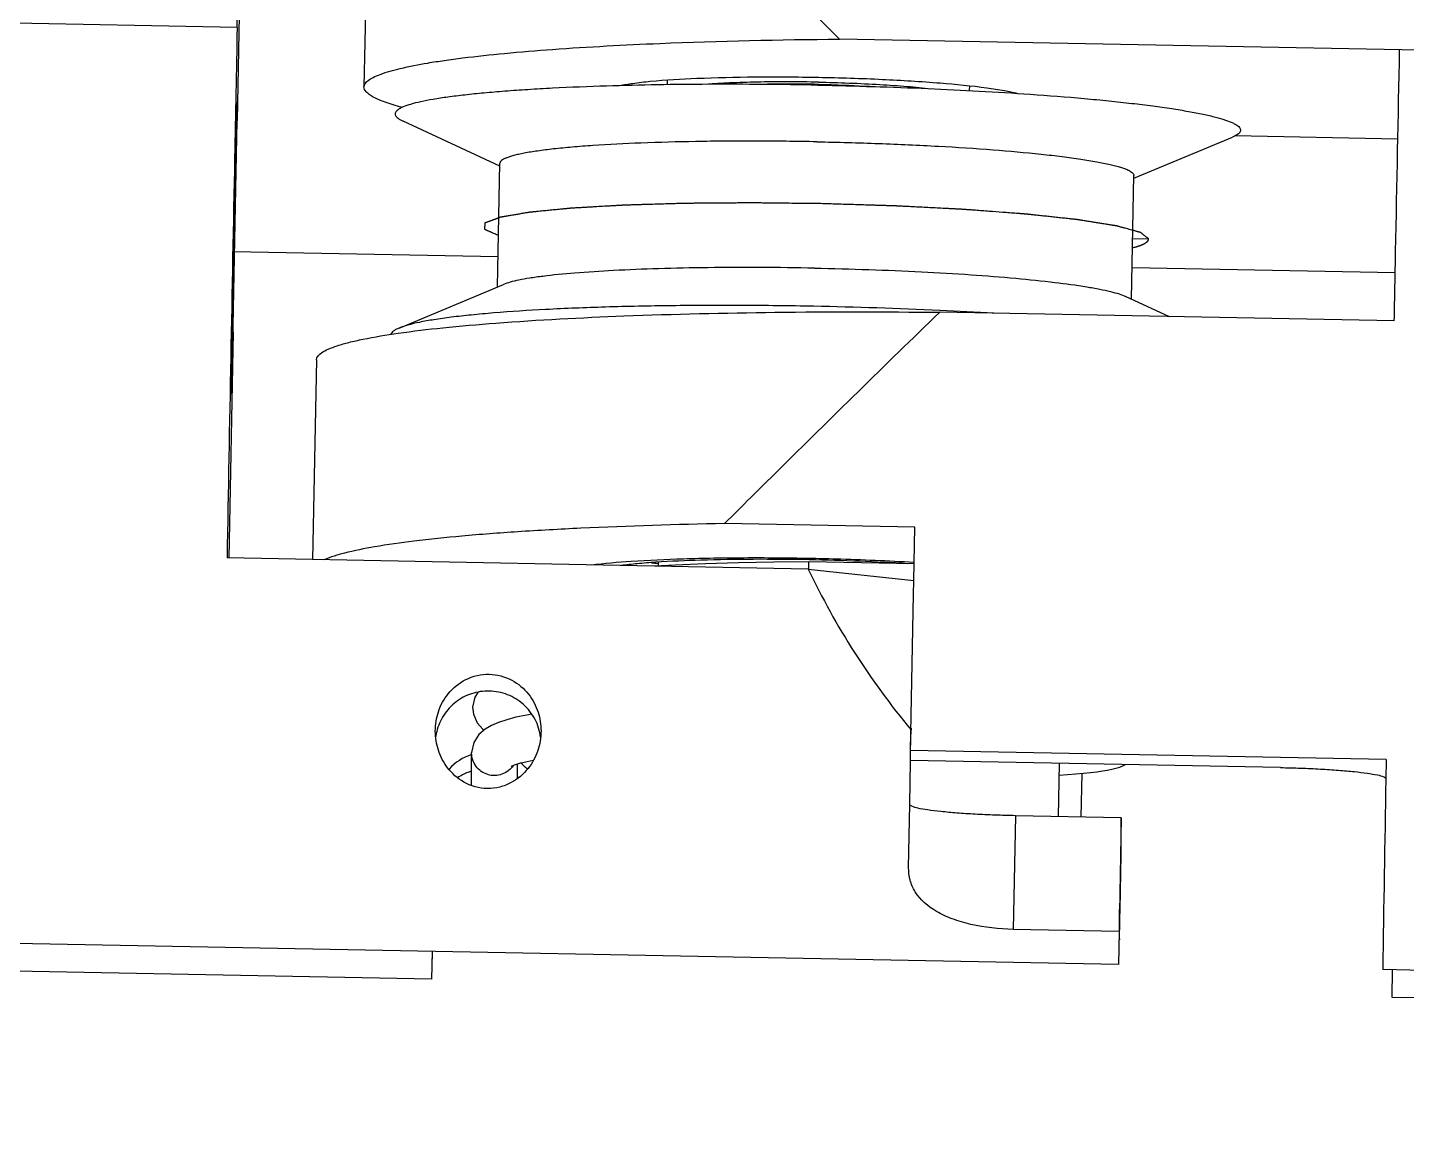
# Model space of a CAD drawing. Header units: millimetres. Extents: x 0 to 420, y 0 to 297.
# Drawn here: x 136.97 to 143.49, y 180.48 to 185.67 of the extents above; entities that cross this region are included whole.
import ezdxf

# ---------------------------------------------------------------- set-up
doc = ezdxf.new("R2010")
doc.units = ezdxf.units.MM
doc.header["$LTSCALE"] = 23.1
doc.layers.get('0').update_dxf_attribs({"linetype": 'CONTINUOUS'})
doc.layers.add('AXIS', color=7, linetype='CONTINUOUS')
doc.layers.add('DCURVE', color=7, linetype='CONTINUOUS')
doc.styles.get("Standard").update_dxf_attribs({"font": 'txt', "width": 0.85})
doc.dimstyles.get("Standard").update_dxf_attribs({"dimtxt": 3.5, "dimasz": 3.5, "dimexe": 1.5, "dimexo": 1, "dimtad": 1, "dimtxsty": 'STANDARD', "dimcen": 0.09, "dimadec": 0, "dimazin": 0, "dimtol": 1, "dimtp": 0.01, "dimtm": 0.01, "dimtfac": 1, "dimtofl": 0, "dimtmove": 0, "dimatfit": 3, "dimfxl": 1, "dimtolj": 1, "dimarcsym": 0})

msp = doc.modelspace()

# ---------------------------------------------------------------- linework, layer by layer
at = {"color": 7, "linetype": 'CONTINUOUS'}
for p, q in [((137.9836, 186.4248), (137.9607, 185.2339)), ((138.5797, 186.3889), (138.5605, 185.3929)), ((137.9606, 185.6734), (129.6121, 185.8331)), ((150.9582, 185.4248), (140.8101, 185.6189)), ((139.996, 185.4032), (139.9964, 185.4256)), ((140.7101, 185.4049), (140.7077, 185.4049)), ((141.4257, 185.3756), (141.4261, 185.398)), ((137.9356, 184.0263), (137.9606, 185.3211)), ((137.9606, 185.3211), (137.9606, 185.2339)), ((137.9356, 183.9391), (137.9606, 185.2339)), ((143.4513, 185.1463), (142.6807, 185.1611)), ((137.9414, 184.604), (137.9414, 184.3251)), ((143.4346, 184.2859), (141.2846, 184.327)), ((137.9414, 184.2336), (137.9208, 183.165)), ((138.3356, 184.1019), (138.3174, 183.1574)), ((137.9356, 183.9391), (137.9356, 184.0263)), ((141.1658, 183.3105), (140.2659, 183.3277)), ((141.1612, 183.0572), (141.1658, 183.3105)), ((140.6621, 183.1125), (137.9126, 183.1651)), ((139.9524, 183.1451), (139.9521, 183.1273)), ((140.6621, 183.1125), (141.162, 183.0594)), ((140.6643, 183.1129), (140.6648, 183.1366)), ((140.6648, 183.1366), (140.6651, 183.1469)), ((141.1626, 183.1373), (140.6651, 183.1469)), ((141.16, 182.9941), (141.1612, 183.0572)), ((141.1466, 182.255), (141.16, 182.9941)), ((141.1476, 182.3085), (141.1484, 182.3524)), ((141.1485, 182.3606), (141.1484, 182.3524)), ((139.0699, 182.2456), (139.0699, 182.2438)), ((141.1457, 182.2019), (141.1466, 182.2506)), ((141.1466, 182.2506), (141.1476, 182.3085)), ((143.3962, 182.212), (141.1466, 182.255)), ((139.0699, 182.0901), (139.0699, 182.2438)), ((139.2849, 182.1904), (139.2849, 182.1224)), ((141.1422, 182.0018), (141.1457, 182.2019)), ((142.8963, 182.1739), (141.1466, 182.2074)), ((143.3962, 182.212), (143.3946, 182.1178)), ((141.9538, 181.9404), (141.9578, 182.1464)), ((141.137, 181.7007), (141.1422, 181.9993)), ((141.1422, 181.9993), (141.1422, 182.0018)), ((141.6427, 181.9463), (141.6323, 181.4088)), ((142.1426, 181.9368), (141.6427, 181.9463)), ((142.1426, 181.9368), (142.1323, 181.3992)), ((142.1426, 181.7625), (142.1426, 181.9368)), ((142.1349, 181.3638), (142.1426, 181.7625)), ((142.1376, 181.5035), (142.1426, 181.7625)), ((142.1349, 181.3641), (142.1349, 181.5035)), ((142.1299, 181.2423), (132.3817, 181.4287)), ((142.1323, 181.3992), (141.6323, 181.4088)), ((142.1323, 181.3992), (142.1299, 181.2423)), ((138.883, 181.3044), (138.8805, 181.1737)), ((138.8838, 181.2991), (138.8805, 181.1737)), ((138.8805, 181.1737), (135.3811, 181.2406)), ((155.1275, 180.9937), (143.3797, 181.2184)), ((143.4237, 181.0868), (143.4263, 181.2175)), ((151.8781, 180.9251), (143.4237, 181.0868))]:
    msp.add_line(p, q, dxfattribs=at)
for points in [[(140.6651, 183.1469), (140.499, 183.1454), (140.3323, 183.1422), (140.1768, 183.1376), (140.0333, 183.1316), (139.9357, 183.1264)], [(139.0984, 182.529), (139.0844, 182.5074), (139.0741, 182.4597)], [(139.0741, 182.4599), (139.078, 182.426), (139.0959, 182.3859), (139.1213, 182.3568), (139.1284, 182.3516)], [(139.2795, 182.4117), (139.2356, 182.4003), (139.1975, 182.3879), (139.1639, 182.3737), (139.1334, 182.3559), (139.104, 182.3302), (139.0799, 182.2923), (139.0699, 182.2456)], [(139.3523, 182.4264), (139.3306, 182.4225), (139.2795, 182.4117)], [(139.2562, 182.1796), (139.2588, 182.1808), (139.2729, 182.1866), (139.2977, 182.1945), (139.3327, 182.2034), (139.3608, 182.2093)], [(141.8484, 182.138), (141.888, 182.1406), (141.9284, 182.1437), (141.9649, 182.147), (141.9977, 182.1504), (142.0271, 182.154), (142.0535, 182.1578), (142.077, 182.1617), (142.0981, 182.166), (142.1174, 182.1706), (142.1355, 182.1761), (142.1534, 182.183), (142.163, 182.188)]]:
    msp.add_lwpolyline(points, dxfattribs=at)
for centre, radius, start, end in [((140.3908, 187.4114), 4.2943, 263.70785, 264.12789), ((504.6207, 175.6879), 361.2833, 178.980228, 179.122886)]:
    msp.add_arc(centre, radius, start, end, dxfattribs=at)
msp.add_ellipse((143.5735, 184.3001), major_axis=(2.3749, -2.4208), ratio=0.916465, start_param=-1.92969, end_param=-1.661747, dxfattribs=at)
for points, knots in [([(137.9606, 185.6734), (137.9627, 185.7782), (137.9702, 186.1562), (137.9779, 186.5343), (137.9836, 186.8076)], [0, 0, 0, 0, 0.277181, 1, 1, 1, 1]), ([(139.8295, 186.5878), (139.9081, 186.5122), (140.1091, 186.3162), (140.4364, 185.9936), (140.6837, 185.7453), (140.8101, 185.6189)], [0, 0, 0, 0, 0.237422, 0.610876, 1, 1, 1, 1]), ([(137.9606, 185.6734), (137.9565, 185.4688), (137.9401, 184.6327), (137.9242, 183.7966), (137.9126, 183.1651)], [0, 0, 0, 0, 0.244737, 1, 1, 1, 1]), ([(138.5605, 185.3929), (138.5607, 185.4049), (138.5776, 185.4234), (138.6061, 185.4395), (138.6566, 185.4608), (138.7428, 185.4839), (138.8446, 185.5035), (138.9434, 185.5188), (139.0641, 185.5349), (139.2347, 185.5531), (139.4616, 185.5717), (139.6227, 185.5818), (139.7079, 185.5865)], [0, 0, 0, 0, 0.030473, 0.054296, 0.085056, 0.168374, 0.280954, 0.347997, 0.422006, 0.590129, 0.783514, 1, 1, 1, 1]), ([(139.7079, 185.5865), (139.7918, 185.5911), (140.1589, 185.6084), (140.5265, 185.6163), (140.8101, 185.6189)], [0, 0, 0, 0, 0.228499, 1, 1, 1, 1]), ([(143.4346, 184.2859), (143.4367, 184.3955), (143.4449, 184.8229), (143.4533, 185.2503), (143.4596, 185.5682)], [0, 0, 0, 0, 0.25631, 1, 1, 1, 1]), ([(138.7382, 185.2966), (138.712, 185.3037), (138.6666, 185.3174), (138.6155, 185.3381), (138.5862, 185.3558), (138.5688, 185.3698), (138.5603, 185.3842), (138.5605, 185.3929)], [0, 0, 0, 0, 0.388021, 0.677885, 0.787376, 0.875077, 1, 1, 1, 1]), ([(140.7101, 185.4153), (140.6133, 185.4172), (140.4733, 185.4175), (140.2964, 185.4123), (140.2163, 185.4078), (140.1793, 185.4049)], [0, 0, 0, 0, 0.546935, 0.79058, 1, 1, 1, 1]), ([(140.7077, 185.4049), (140.685, 185.4054), (140.5973, 185.4066), (140.5095, 185.4061), (140.4445, 185.4045)], [0, 0, 0, 0, 0.258584, 1, 1, 1, 1]), ([(140.7101, 185.4153), (140.8073, 185.4135), (140.9477, 185.4084), (141.125, 185.3964), (141.2052, 185.3888), (141.2422, 185.3845)], [0, 0, 0, 0, 0.546823, 0.79053, 1, 1, 1, 1]), ([(140.7101, 185.4049), (140.7332, 185.4045), (140.8226, 185.4023), (140.9119, 185.3984), (140.9781, 185.3942)], [0, 0, 0, 0, 0.258556, 1, 1, 1, 1]), ([(138.7223, 184.228), (138.7923, 184.2381), (138.9459, 184.2562), (139.3017, 184.2872), (139.8257, 184.3142), (140.5263, 184.3302), (141.0246, 184.3299), (141.2846, 184.327)], [0, 0, 0, 0, 0.082672, 0.180786, 0.417444, 0.696049, 1, 1, 1, 1]), ([(140.2661, 183.3277), (140.3495, 183.4104), (140.5594, 183.6187), (140.8983, 183.9522), (141.1546, 184.2023), (141.2839, 184.3271)], [0, 0, 0, 0, 0.246912, 0.621991, 1, 1, 1, 1]), ([(138.3356, 184.1019), (138.3358, 184.116), (138.3586, 184.1371), (138.3942, 184.1546), (138.4378, 184.1707), (138.4926, 184.1859), (138.5884, 184.2074), (138.6665, 184.22), (138.7223, 184.228)], [0, 0, 0, 0, 0.101675, 0.185535, 0.295254, 0.431647, 0.594779, 1, 1, 1, 1]), ([(140.2659, 183.3277), (140.0393, 183.3234), (139.713, 183.3136), (139.2989, 183.2905), (139.0355, 183.2705), (138.8095, 183.2472), (138.6241, 183.2214), (138.4821, 183.1934), (138.4028, 183.1703), (138.3719, 183.1565)], [0, 0, 0, 0, 0.356649, 0.513336, 0.652516, 0.772188, 0.870707, 0.946847, 1, 1, 1, 1]), ([(140.666, 183.1566), (140.5779, 183.1583), (140.4073, 183.1597), (140.1657, 183.156), (139.9826, 183.1481), (139.8567, 183.1385), (139.8018, 183.1328), (139.7767, 183.1296)], [0, 0, 0, 0, 0.297173, 0.574615, 0.814086, 0.914576, 1, 1, 1, 1]), ([(141.1313, 183.1381), (141.056, 183.1429), (140.9009, 183.1506), (140.7458, 183.1551), (140.666, 183.1566)], [0, 0, 0, 0, 0.4863, 1, 1, 1, 1]), ([(139.2666, 182.1835), (139.2602, 182.1741), (139.2444, 182.1571), (139.2139, 182.1406), (139.1798, 182.1344), (139.1455, 182.1391), (139.1143, 182.1543), (139.0896, 182.1785), (139.0736, 182.2092), (139.0699, 182.232), (139.0699, 182.2433)], [0, 0, 0, 0, 0.125086, 0.250122, 0.375281, 0.50045, 0.625533, 0.750598, 0.875068, 1, 1, 1, 1]), ([(142.8963, 182.1739), (142.9283, 182.1733), (142.9912, 182.1716), (143.0825, 182.1675), (143.167, 182.1621), (143.2413, 182.1557), (143.3029, 182.1484), (143.3492, 182.1407), (143.378, 182.1336), (143.3917, 182.1272), (143.3956, 182.1236), (143.3961, 182.1219)], [0, 0, 0, 0, 0.189877, 0.372952, 0.542179, 0.69151, 0.815435, 0.909558, 0.970902, 0.989089, 1, 1, 1, 1]), ([(141.6427, 181.9463), (141.6102, 181.947), (141.5464, 181.9487), (141.4538, 181.9529), (141.3685, 181.9584), (141.2936, 181.965), (141.2321, 181.9725), (141.1865, 181.9802), (141.1587, 181.9876), (141.1459, 181.9939), (141.1428, 181.9978), (141.1428, 181.9995)], [0, 0, 0, 0, 0.192475, 0.377719, 0.54859, 0.698668, 0.822286, 0.914933, 0.973639, 0.99025, 1, 1, 1, 1]), ([(141.6323, 181.4088), (141.5649, 181.4101), (141.4665, 181.4206), (141.3455, 181.4558), (141.2511, 181.4987), (141.1764, 181.5615), (141.1414, 181.6407), (141.1367, 181.6809), (141.137, 181.7007)], [0, 0, 0, 0, 0.319668, 0.46496, 0.59536, 0.811198, 0.906191, 1, 1, 1, 1])]:
    msp.add_open_spline(points, degree=3, knots=knots, dxfattribs=at)
msp.add_open_spline([(142.1349, 181.3638), (142.1349, 181.3625), (142.1347, 181.3611), (142.1343, 181.3599)], degree=3, dxfattribs=at)
at = {"layer": 'AXIS', "color": 7, "linetype": 'CONTINUOUS'}
for p, q in [((140.7077, 185.4011), (140.71, 185.401)), ((139.2034, 185.0188), (138.7455, 185.2307)), ((142.2028, 184.9609), (142.6685, 185.1551)), ((139.1924, 184.4468), (139.2036, 185.0316)), ((142.1918, 184.389), (142.2031, 184.9738)), ((138.7267, 184.2526), (139.2212, 184.4588)), ((142.3705, 184.3063), (142.1635, 184.4021)), ((141.8495, 182.194), (141.8446, 181.9425))]:
    msp.add_line(p, q, dxfattribs=at)
for centre, radius, start, end in [((140.2635, 162.0751), 22.2843, 87.37145, 88.90959), ((140.4129, 165.5163), 18.8398, 86.56949, 87.34565), ((139.1448, 182.2869), 0.2469, 170.68338, 172.04653), ((139.1456, 182.2868), 0.2477, 166.52152, 170.6795), ((139.1478, 181.9979), 0.2502, 108.24414, 137.50125), ((139.1478, 181.9975), 0.2508, 42.5947, 52.47207), ((139.1533, 181.9141), 0.2534, 57.08323, 58.37111)]:
    msp.add_arc(centre, radius, start, end, dxfattribs=at)
for points, knots in [([(139.7692, 185.3988), (139.7899, 185.4034), (139.8384, 185.4113), (139.9603, 185.4247), (140.1527, 185.4357), (140.4178, 185.4416), (140.6096, 185.4404), (140.7101, 185.4384)], [0, 0, 0, 0, 0.067441, 0.156281, 0.389999, 0.680123, 1, 1, 1, 1]), ([(139.7084, 185.3969), (139.6231, 185.3942), (139.4989, 185.3893), (139.3385, 185.3802), (139.2301, 185.3727), (139.1305, 185.3644), (139.0404, 185.3552), (138.9604, 185.3453), (138.8908, 185.3347), (138.8322, 185.3236), (138.7847, 185.312), (138.7525, 185.3013), (138.7327, 185.2921), (138.7221, 185.2857), (138.7143, 185.2792), (138.7093, 185.2723), (138.7075, 185.265), (138.7093, 185.2576), (138.7142, 185.2507), (138.7259, 185.2405), (138.7372, 185.2346), (138.7455, 185.2307)], [0, 0, 0, 0, 0.237903, 0.34675, 0.447991, 0.541037, 0.625353, 0.700466, 0.765969, 0.821542, 0.866969, 0.902199, 0.916068, 0.92755, 0.936838, 0.944321, 0.950734, 0.957199, 0.964813, 0.974278, 1, 1, 1, 1]), ([(140.7077, 185.4011), (140.5353, 185.4044), (140.2021, 185.4071), (139.869, 185.4019), (139.7084, 185.3969)], [0, 0, 0, 0, 0.517589, 1, 1, 1, 1]), ([(140.71, 185.401), (140.8832, 185.3977), (141.2176, 185.3876), (141.5518, 185.3695), (141.7128, 185.3582)], [0, 0, 0, 0, 0.517587, 1, 1, 1, 1]), ([(140.7101, 185.4384), (140.811, 185.4365), (141.0034, 185.4304), (141.2692, 185.4143), (141.4618, 185.3959), (141.5834, 185.3776), (141.6318, 185.3678), (141.6523, 185.3624)], [0, 0, 0, 0, 0.31985, 0.610083, 0.843858, 0.93266, 1, 1, 1, 1]), ([(141.7128, 185.3582), (141.7979, 185.3523), (141.9219, 185.3426), (142.0818, 185.3274), (142.1898, 185.3157), (142.289, 185.3035), (142.3786, 185.2909), (142.4582, 185.2779), (142.5273, 185.2647), (142.5855, 185.2513), (142.6325, 185.2378), (142.6643, 185.2259), (142.6837, 185.216), (142.6941, 185.2092), (142.7017, 185.2023), (142.7064, 185.1953), (142.7079, 185.1879), (142.7058, 185.1806), (142.7006, 185.1738), (142.6886, 185.1641), (142.677, 185.1587), (142.6685, 185.1551)], [0, 0, 0, 0, 0.237903, 0.34675, 0.447991, 0.541037, 0.625353, 0.700466, 0.765969, 0.821542, 0.866969, 0.902199, 0.916068, 0.92755, 0.936838, 0.944321, 0.950734, 0.957199, 0.964813, 0.974278, 1, 1, 1, 1]), ([(140.7034, 185.1334), (140.606, 185.1353), (140.4148, 185.1373), (140.1373, 185.1355), (139.8815, 185.1287), (139.6864, 185.119), (139.5486, 185.1085), (139.4611, 185.1001), (139.3856, 185.0907), (139.3305, 185.0819), (139.293, 185.0743), (139.2698, 185.0687), (139.2501, 185.063), (139.2338, 185.0571), (139.221, 185.0512), (139.2116, 185.0451), (139.2054, 185.0388), (139.2037, 185.0338), (139.2036, 185.0316)], [0, 0, 0, 0, 0.192767, 0.378135, 0.549062, 0.699079, 0.764449, 0.822563, 0.872897, 0.915017, 0.932896, 0.948616, 0.962166, 0.973555, 0.982826, 0.99009, 0.995611, 1, 1, 1, 1]), ([(140.7034, 185.1334), (140.801, 185.1315), (140.9926, 185.1263), (141.2706, 185.1137), (141.5269, 185.0972), (141.7221, 185.0799), (141.86, 185.0641), (141.9474, 185.0523), (142.0228, 185.04), (142.0777, 185.0291), (142.1151, 185.02), (142.1381, 185.0135), (142.1577, 185.007), (142.1738, 185.0005), (142.1865, 184.9941), (142.1957, 184.9876), (142.2016, 184.9811), (142.2031, 184.976), (142.2031, 184.9738)], [0, 0, 0, 0, 0.192598, 0.377898, 0.548832, 0.6989, 0.764305, 0.822456, 0.872824, 0.914975, 0.932867, 0.948599, 0.962158, 0.973554, 0.98283, 0.990096, 0.995615, 1, 1, 1, 1]), ([(140.6918, 184.5358), (140.6064, 184.5374), (140.4381, 184.5394), (140.1919, 184.5386), (139.9603, 184.5339), (139.7502, 184.5256), (139.5677, 184.514), (139.4356, 184.5013), (139.3477, 184.4891), (139.2962, 184.4801), (139.255, 184.4705), (139.2312, 184.463), (139.2212, 184.4588)], [0, 0, 0, 0, 0.173565, 0.342012, 0.500438, 0.644235, 0.769246, 0.871903, 0.913939, 0.949405, 0.978114, 1, 1, 1, 1]), ([(140.6918, 184.5358), (140.7775, 184.5342), (140.9462, 184.5297), (141.1931, 184.5194), (141.4251, 184.5058), (141.6355, 184.4894), (141.8181, 184.4708), (141.9501, 184.4529), (142.0378, 184.4374), (142.0891, 184.4263), (142.1301, 184.4151), (142.1537, 184.4067), (142.1635, 184.4021)], [0, 0, 0, 0, 0.173443, 0.341847, 0.500286, 0.644127, 0.769194, 0.871897, 0.913948, 0.949421, 0.978127, 1, 1, 1, 1]), ([(140.6875, 184.3553), (140.5737, 184.3575), (140.3493, 184.3601), (140.0209, 184.3589), (139.7121, 184.3528), (139.432, 184.3417), (139.2204, 184.3283), (139.0716, 184.3149), (138.9772, 184.3044), (138.8954, 184.293), (138.8267, 184.2809), (138.7717, 184.2682), (138.74, 184.2582), (138.7267, 184.2526)], [0, 0, 0, 0, 0.173562, 0.342009, 0.500434, 0.64423, 0.76924, 0.823561, 0.871903, 0.913939, 0.949405, 0.978114, 1, 1, 1, 1]), ([(138.7267, 184.2526), (138.7213, 184.2504), (138.7116, 184.2459), (138.6974, 184.2371), (138.689, 184.2278), (138.6881, 184.2215)], [0, 0, 0, 0, 0.346872, 0.623278, 1, 1, 1, 1]), ([(139.6357, 183.1322), (139.6985, 183.1404), (139.8437, 183.1527), (140.0847, 183.1634), (140.3652, 183.1678), (140.5634, 183.1662), (140.6659, 183.1642)], [0, 0, 0, 0, 0.184303, 0.423492, 0.7016, 1, 1, 1, 1]), ([(140.6659, 183.1642), (140.7086, 183.1634), (140.8745, 183.1595), (141.0403, 183.1525), (141.1634, 183.1452)], [0, 0, 0, 0, 0.257149, 1, 1, 1, 1]), ([(138.898, 182.3468), (138.898, 182.3775), (138.908, 182.4412), (138.9558, 182.5297), (139.04, 182.5987), (139.1148, 182.6159), (139.1528, 182.6152)], [0, 0, 0, 0, 0.224711, 0.463075, 0.721957, 1, 1, 1, 1]), ([(139.1528, 182.6152), (139.1897, 182.6145), (139.2619, 182.5955), (139.3426, 182.5266), (139.3884, 182.4397), (139.398, 182.3775), (139.398, 182.3475)], [0, 0, 0, 0, 0.277307, 0.536362, 0.775183, 1, 1, 1, 1]), ([(139.1528, 182.5357), (139.1247, 182.5363), (139.0678, 182.5278), (138.992, 182.4875), (138.9339, 182.4245), (138.9113, 182.3718), (138.9048, 182.3445)], [0, 0, 0, 0, 0.250392, 0.50054, 0.750419, 1, 1, 1, 1]), ([(139.3961, 182.3174), (139.3924, 182.3467), (139.3744, 182.4045), (139.3188, 182.4758), (139.2418, 182.5234), (139.1824, 182.5352), (139.1528, 182.5357)], [0, 0, 0, 0, 0.249572, 0.499423, 0.749569, 1, 1, 1, 1]), ([(139.1432, 182.0749), (139.1049, 182.0757), (139.0321, 182.0963), (138.9531, 182.167), (138.9079, 182.2536), (138.898, 182.3161), (138.898, 182.3468)], [0, 0, 0, 0, 0.285019, 0.537303, 0.770706, 1, 1, 1, 1]), ([(139.398, 182.3475), (139.3979, 182.3159), (139.3874, 182.2518), (139.3401, 182.1637), (139.2728, 182.1064), (139.2033, 182.0792), (139.1635, 182.0745), (139.1432, 182.0749)], [0, 0, 0, 0, 0.229616, 0.462278, 0.713228, 0.852507, 1, 1, 1, 1]), ([(139.069, 182.1569), (139.0631, 182.1551), (139.0407, 182.1474), (139.0192, 182.1365), (139.0044, 182.1269)], [0, 0, 0, 0, 0.25842, 1, 1, 1, 1])]:
    msp.add_open_spline(points, degree=3, knots=knots, dxfattribs=at)
at = {"layer": 'DCURVE', "color": 7, "linetype": 'CONTINUOUS'}
msp.add_line((142.1973, 184.6752), (142.2723, 184.6738), dxfattribs=at)
at = {"layer": 'DCURVE', "color": 40, "linetype": 'CONTINUOUS'}
for p, q in [((139.1951, 184.5885), (137.9416, 184.6122)), ((143.439, 184.5142), (142.1947, 184.538))]:
    msp.add_line(p, q, dxfattribs=at)
for points, knots in [([(140.7223, 184.8407), (140.6916, 184.841), (140.6455, 184.8415), (140.584, 184.8422), (140.5379, 184.8427), (140.4995, 184.8432), (140.4687, 184.8435), (140.4495, 184.8438), (140.4341, 184.8439), (140.4226, 184.8441), (140.413, 184.8442), (140.4053, 184.8443), (140.3996, 184.8443), (140.3947, 184.8444), (140.3911, 184.8443), (140.3874, 184.8443), (140.3828, 184.8443), (140.3717, 184.8442), (140.3551, 184.8441), (140.333, 184.8439), (140.3035, 184.8437), (140.2666, 184.8434), (140.2297, 184.8431), (140.2002, 184.8429), (140.1781, 184.8427), (140.156, 184.8425), (140.1376, 184.8424), (140.1228, 184.8423), (140.1117, 184.8422), (140.1007, 184.8421), (140.0915, 184.842), (140.085, 184.842), (140.0818, 184.842), (140.0799, 184.842), (140.0783, 184.8419), (140.0761, 184.8418), (140.0728, 184.8417), (140.0686, 184.8416), (140.0635, 184.8415), (140.0568, 184.8413), (140.045, 184.8409), (140.0281, 184.8404), (140.0011, 184.8396), (139.9674, 184.8387), (139.9337, 184.8377), (139.9068, 184.8369), (139.8865, 184.8363), (139.8663, 184.8357), (139.8461, 184.8351), (139.8292, 184.8346), (139.8174, 184.8342), (139.8107, 184.834), (139.8056, 184.8339), (139.8006, 184.8337), (139.7968, 184.8336), (139.7942, 184.8336), (139.7932, 184.8335), (139.7923, 184.8335), (139.7916, 184.8335), (139.7903, 184.8334), (139.7884, 184.8333), (139.7855, 184.8331), (139.7818, 184.8329), (139.7759, 184.8326), (139.7685, 184.8322), (139.7597, 184.8316), (139.7479, 184.831), (139.7331, 184.8301), (139.7154, 184.8291), (139.6918, 184.8278), (139.6682, 184.8264), (139.6446, 184.8251), (139.6269, 184.8241), (139.6092, 184.823), (139.5915, 184.822), (139.5767, 184.8212), (139.5649, 184.8205), (139.5575, 184.8201), (139.5516, 184.8197), (139.548, 184.8195), (139.545, 184.8194), (139.5432, 184.8193), (139.5419, 184.8192), (139.5411, 184.8191), (139.5404, 184.8191), (139.5397, 184.819), (139.5385, 184.8189), (139.5371, 184.8188), (139.5348, 184.8186), (139.5319, 184.8183), (139.5284, 184.8179), (139.5238, 184.8175), (139.518, 184.8169), (139.5111, 184.8162), (139.5042, 184.8156), (139.495, 184.8147), (139.4835, 184.8135), (139.465, 184.8117), (139.442, 184.8095), (139.4189, 184.8072), (139.4005, 184.8054), (139.3889, 184.8043), (139.3797, 184.8034), (139.3728, 184.8027), (139.3659, 184.802), (139.3601, 184.8015), (139.3555, 184.801), (139.352, 184.8007), (139.3492, 184.8004), (139.3469, 184.8002), (139.3454, 184.8), (139.3443, 184.7999), (139.3435, 184.7999), (139.3432, 184.7998), (139.3427, 184.7997), (139.342, 184.7996), (139.341, 184.7994), (139.3394, 184.7991), (139.3374, 184.7988), (139.3342, 184.7983), (139.3302, 184.7976), (139.3237, 184.7965), (139.3156, 184.7951), (139.306, 184.7934), (139.2963, 184.7918), (139.2866, 184.7901), (139.2737, 184.788), (139.2608, 184.7858), (139.2479, 184.7836), (139.2399, 184.7822), (139.2334, 184.7811), (139.2286, 184.7803), (139.2238, 184.7794), (139.2189, 184.7786), (139.2149, 184.7779), (139.2121, 184.7774), (139.2105, 184.7772), (139.2092, 184.777), (139.208, 184.7768), (139.2071, 184.7766), (139.2065, 184.7765), (139.2062, 184.7765), (139.2059, 184.7764), (139.2058, 184.7763), (139.2055, 184.7762), (139.2051, 184.7761), (139.2045, 184.7759), (139.2037, 184.7755), (139.2026, 184.7751), (139.2013, 184.7747), (139.1996, 184.774), (139.1975, 184.7732), (139.1949, 184.7723), (139.1915, 184.771), (139.1872, 184.7694), (139.1821, 184.7675), (139.1769, 184.7656), (139.1701, 184.7631), (139.1632, 184.7606), (139.1564, 184.758), (139.1513, 184.7561), (139.1461, 184.7542), (139.1423, 184.7528), (139.1397, 184.7518), (139.1384, 184.7514), (139.1372, 184.7509), (139.1361, 184.7505), (139.1352, 184.7502), (139.1346, 184.7499), (139.1341, 184.7497), (139.1336, 184.7496), (139.1334, 184.7495), (139.1331, 184.7494), (139.133, 184.7493), (139.133, 184.7493), (139.133, 184.7492), (139.133, 184.7491), (139.133, 184.7488), (139.1329, 184.7484), (139.1329, 184.7479), (139.1328, 184.7473), (139.1327, 184.7464), (139.1326, 184.7454), (139.1325, 184.7441), (139.1323, 184.7424), (139.1321, 184.7404), (139.1319, 184.7384), (139.1317, 184.7364), (139.1315, 184.7343), (139.1313, 184.7323), (139.1311, 184.7303), (139.1309, 184.7283), (139.1307, 184.7263), (139.1305, 184.7246), (139.1304, 184.7233), (139.1303, 184.7224), (139.1303, 184.7218), (139.1302, 184.7215), (139.1302, 184.7213), (139.1302, 184.721), (139.1302, 184.7209), (139.1302, 184.7208), (139.1301, 184.7207), (139.1304, 184.7206), (139.1307, 184.7205), (139.1314, 184.7201), (139.1324, 184.7197), (139.1335, 184.7192), (139.1347, 184.7187), (139.1363, 184.718), (139.1382, 184.7171), (139.1406, 184.7161), (139.1429, 184.715), (139.146, 184.7136), (139.1499, 184.7119), (139.1546, 184.7098), (139.1593, 184.7077), (139.164, 184.7056), (139.1703, 184.7028), (139.1781, 184.6994), (139.1874, 184.6952), (139.1937, 184.6924), (139.1968, 184.691)], [0, 0, 0, 0, 0.03125, 0.046875, 0.0625, 0.078125, 0.085938, 0.09375, 0.097656, 0.101562, 0.105469, 0.107422, 0.109375, 0.111328, 0.112305, 0.113281, 0.115234, 0.117188, 0.125, 0.132812, 0.140625, 0.15625, 0.171875, 0.179688, 0.1875, 0.195312, 0.203125, 0.207031, 0.210938, 0.214844, 0.21875, 0.220703, 0.22168, 0.222168, 0.222656, 0.223633, 0.224609, 0.226562, 0.228516, 0.230469, 0.234375, 0.242188, 0.25, 0.265625, 0.28125, 0.289062, 0.296875, 0.304688, 0.3125, 0.320312, 0.324219, 0.326172, 0.328125, 0.330078, 0.332031, 0.33252, 0.333008, 0.333252, 0.333496, 0.333984, 0.334961, 0.335938, 0.337891, 0.339844, 0.34375, 0.347656, 0.351562, 0.359375, 0.367188, 0.375, 0.390625, 0.398438, 0.40625, 0.414062, 0.421875, 0.429688, 0.433594, 0.4375, 0.439453, 0.441406, 0.442383, 0.443359, 0.443848, 0.444092, 0.444336, 0.444824, 0.445312, 0.446289, 0.447266, 0.449219, 0.451172, 0.453125, 0.457031, 0.460938, 0.464844, 0.46875, 0.476562, 0.484375, 0.5, 0.515625, 0.523438, 0.53125, 0.535156, 0.539062, 0.542969, 0.546875, 0.548828, 0.550781, 0.552734, 0.553711, 0.554688, 0.555176, 0.555664, 0.555908, 0.556152, 0.556641, 0.557617, 0.558594, 0.560547, 0.5625, 0.566406, 0.570312, 0.578125, 0.585938, 0.59375, 0.601562, 0.609375, 0.625, 0.632812, 0.640625, 0.644531, 0.648438, 0.652344, 0.65625, 0.660156, 0.662109, 0.663086, 0.664062, 0.665039, 0.666016, 0.66626, 0.666504, 0.666748, 0.666992, 0.66748, 0.667969, 0.668945, 0.669922, 0.671875, 0.673828, 0.675781, 0.679688, 0.683594, 0.6875, 0.695312, 0.703125, 0.710938, 0.71875, 0.734375, 0.742188, 0.75, 0.757812, 0.765625, 0.767578, 0.769531, 0.771484, 0.773438, 0.774414, 0.775391, 0.776367, 0.776855, 0.777344, 0.777588, 0.777832, 0.778076, 0.77832, 0.778809, 0.779297, 0.78125, 0.783203, 0.785156, 0.789062, 0.792969, 0.796875, 0.804688, 0.8125, 0.820312, 0.828125, 0.835938, 0.84375, 0.851562, 0.859375, 0.867188, 0.875, 0.878906, 0.882812, 0.884766, 0.885742, 0.886719, 0.887695, 0.888184, 0.888672, 0.888916, 0.88916, 0.889648, 0.890625, 0.892578, 0.894531, 0.896484, 0.898438, 0.902344, 0.90625, 0.910156, 0.914062, 0.921875, 0.929688, 0.9375, 0.945312, 0.953125, 0.96875, 0.984375, 1, 1, 1, 1]), ([(142.2723, 184.6738), (142.2696, 184.676), (142.2654, 184.6793), (142.2599, 184.6838), (142.2557, 184.6872), (142.2516, 184.6905), (142.2481, 184.6933), (142.2454, 184.6956), (142.2433, 184.6972), (142.2416, 184.6986), (142.2402, 184.6998), (142.2391, 184.7006), (142.2381, 184.7014), (142.2371, 184.7023), (142.2362, 184.703), (142.2356, 184.7035), (142.2352, 184.7037), (142.235, 184.7039), (142.2348, 184.7041), (142.2346, 184.7043), (142.2345, 184.7043), (142.2344, 184.7044), (142.2342, 184.7045), (142.2337, 184.7046), (142.2331, 184.7048), (142.2323, 184.705), (142.2312, 184.7053), (142.2299, 184.7056), (142.2284, 184.7061), (142.2263, 184.7066), (142.2226, 184.7076), (142.2174, 184.709), (142.2112, 184.7107), (142.2049, 184.7124), (142.1966, 184.7147), (142.1862, 184.7176), (142.1737, 184.721), (142.1633, 184.7238), (142.1549, 184.7261), (142.1487, 184.7278), (142.1424, 184.7295), (142.1372, 184.7309), (142.133, 184.732), (142.1299, 184.7329), (142.1273, 184.7336), (142.1252, 184.7341), (142.1237, 184.7346), (142.1224, 184.7349), (142.1213, 184.7352), (142.1207, 184.7354), (142.1203, 184.7355), (142.1201, 184.7355), (142.1196, 184.7356), (142.1189, 184.7357), (142.1177, 184.7359), (142.1158, 184.7362), (142.1134, 184.7366), (142.11, 184.7372), (142.1059, 184.7378), (142.1009, 184.7386), (142.0943, 184.7397), (142.086, 184.741), (142.0761, 184.7426), (142.0629, 184.7447), (142.0463, 184.7474), (142.0265, 184.7506), (142.0099, 184.7532), (141.9967, 184.7553), (141.9867, 184.7569), (141.9768, 184.7585), (141.9669, 184.7601), (141.9586, 184.7614), (141.952, 184.7625), (141.9478, 184.7632), (141.9445, 184.7637), (141.9425, 184.764), (141.9408, 184.7643), (141.9398, 184.7644), (141.939, 184.7646), (141.9387, 184.7646), (141.9385, 184.7647), (141.938, 184.7647), (141.9374, 184.7648), (141.9363, 184.7649), (141.9349, 184.765), (141.9327, 184.7653), (141.9299, 184.7656), (141.9265, 184.7659), (141.922, 184.7664), (141.9164, 184.767), (141.9097, 184.7678), (141.903, 184.7685), (141.894, 184.7695), (141.8828, 184.7707), (141.8649, 184.7726), (141.8425, 184.775), (141.8157, 184.7779), (141.7888, 184.7808), (141.7664, 184.7833), (141.7485, 184.7852), (141.7373, 184.7864), (141.7284, 184.7874), (141.7217, 184.7881), (141.7149, 184.7888), (141.7093, 184.7894), (141.7049, 184.7899), (141.7015, 184.7903), (141.6987, 184.7906), (141.6965, 184.7908), (141.6951, 184.791), (141.6939, 184.7911), (141.6929, 184.7912), (141.6911, 184.7913), (141.6891, 184.7915), (141.6864, 184.7917), (141.6831, 184.792), (141.6777, 184.7924), (141.671, 184.7929), (141.6602, 184.7937), (141.6468, 184.7947), (141.6306, 184.7959), (141.6145, 184.7971), (141.5983, 184.7983), (141.5661, 184.8008), (141.5284, 184.8036), (141.4854, 184.8068), (141.4585, 184.8089), (141.4397, 184.8103), (141.4289, 184.8111), (141.4208, 184.8117), (141.4128, 184.8123), (141.406, 184.8128), (141.4013, 184.8132), (141.399, 184.8133), (141.3976, 184.8134), (141.3961, 184.8135), (141.3943, 184.8136), (141.3913, 184.8138), (141.3876, 184.814), (141.3832, 184.8142), (141.3773, 184.8145), (141.3669, 184.815), (141.3521, 184.8158), (141.3344, 184.8167), (141.3107, 184.8179), (141.2811, 184.8194), (141.2456, 184.8212), (141.2101, 184.823), (141.1746, 184.8248), (141.1451, 184.8263), (141.1214, 184.8275), (141.1066, 184.8283), (141.0948, 184.8289), (141.0874, 184.8293), (141.0815, 184.8296), (141.077, 184.8298), (141.0734, 184.83), (141.0701, 184.8301), (141.0669, 184.8302), (141.0629, 184.8303), (141.0566, 184.8305), (141.0486, 184.8307), (141.039, 184.831), (141.0262, 184.8314), (141.0102, 184.8319), (140.991, 184.8325), (140.9718, 184.8331), (140.9462, 184.8339), (140.9142, 184.8348), (140.8631, 184.8364), (140.7991, 184.8383), (140.7479, 184.8399), (140.7223, 184.8407)], [0, 0, 0, 0, 0.03125, 0.046875, 0.0625, 0.078125, 0.09375, 0.101562, 0.109375, 0.117188, 0.121094, 0.125, 0.128906, 0.132812, 0.136719, 0.138672, 0.139648, 0.140625, 0.141602, 0.14209, 0.142578, 0.142822, 0.143066, 0.143555, 0.144531, 0.145508, 0.146484, 0.148438, 0.150391, 0.152344, 0.15625, 0.164062, 0.171875, 0.179688, 0.1875, 0.203125, 0.21875, 0.234375, 0.242188, 0.25, 0.257812, 0.265625, 0.269531, 0.273438, 0.277344, 0.279297, 0.28125, 0.283203, 0.28418, 0.285156, 0.2854, 0.285645, 0.286133, 0.286621, 0.287109, 0.289062, 0.291016, 0.292969, 0.296875, 0.300781, 0.304688, 0.3125, 0.320312, 0.328125, 0.34375, 0.359375, 0.375, 0.382812, 0.390625, 0.398438, 0.40625, 0.414062, 0.417969, 0.421875, 0.423828, 0.425781, 0.426758, 0.427734, 0.428223, 0.428467, 0.428589, 0.428711, 0.429199, 0.429688, 0.430664, 0.431641, 0.433594, 0.435547, 0.4375, 0.441406, 0.445312, 0.449219, 0.453125, 0.460938, 0.46875, 0.484375, 0.5, 0.515625, 0.53125, 0.539062, 0.546875, 0.550781, 0.554688, 0.558594, 0.5625, 0.564453, 0.566406, 0.568359, 0.569336, 0.570312, 0.570801, 0.571289, 0.572266, 0.573242, 0.574219, 0.576172, 0.578125, 0.582031, 0.585938, 0.59375, 0.601562, 0.609375, 0.617188, 0.625, 0.65625, 0.671875, 0.6875, 0.695312, 0.699219, 0.703125, 0.707031, 0.710938, 0.712891, 0.713867, 0.714355, 0.714844, 0.71582, 0.716797, 0.71875, 0.720703, 0.722656, 0.726562, 0.734375, 0.742188, 0.75, 0.765625, 0.78125, 0.796875, 0.8125, 0.828125, 0.835938, 0.84375, 0.847656, 0.851562, 0.853516, 0.855469, 0.857422, 0.858398, 0.859375, 0.861328, 0.863281, 0.867188, 0.871094, 0.875, 0.882812, 0.890625, 0.898438, 0.90625, 0.921875, 0.9375, 0.96875, 1, 1, 1, 1]), ([(142.1966, 184.6321), (142.1994, 184.6329), (142.2035, 184.6341), (142.2091, 184.6357), (142.2126, 184.6367), (142.2154, 184.6375), (142.2171, 184.638), (142.2185, 184.6384), (142.2195, 184.6387), (142.2204, 184.639), (142.2222, 184.6397), (142.225, 184.6406), (142.2286, 184.6419), (142.2317, 184.643), (142.2342, 184.6439), (142.2357, 184.6444), (142.2369, 184.6449), (142.2377, 184.6451), (142.2383, 184.6454), (142.2388, 184.6456), (142.2396, 184.6459), (142.2407, 184.6465), (142.2425, 184.6473), (142.2447, 184.6483), (142.2474, 184.6496), (142.2496, 184.6506), (142.2512, 184.6513), (142.2521, 184.6517), (142.2528, 184.652), (142.2533, 184.6524), (142.254, 184.6528), (142.2552, 184.6536), (142.2569, 184.6548), (142.259, 184.6561), (142.2607, 184.6573), (142.2621, 184.6582), (142.2629, 184.6587), (142.2635, 184.6591), (142.2639, 184.6594), (142.264, 184.6596), (142.2643, 184.6599), (142.2647, 184.6603), (142.2652, 184.6608), (142.2659, 184.6617), (142.2669, 184.6628), (142.2681, 184.664), (142.2689, 184.665), (142.2695, 184.6657), (142.2698, 184.6659), (142.27, 184.6661), (142.2701, 184.6664), (142.2702, 184.6668), (142.2704, 184.6674), (142.2707, 184.6683), (142.271, 184.6695), (142.2716, 184.6714), (142.272, 184.6728), (142.2723, 184.6738)], [0, 0, 0, 0, 0.0625, 0.09375, 0.125, 0.140625, 0.15625, 0.164062, 0.171875, 0.179688, 0.1875, 0.21875, 0.25, 0.28125, 0.296875, 0.3125, 0.320312, 0.328125, 0.332031, 0.335938, 0.34375, 0.359375, 0.375, 0.40625, 0.4375, 0.46875, 0.484375, 0.492188, 0.5, 0.507812, 0.515625, 0.53125, 0.5625, 0.59375, 0.625, 0.640625, 0.65625, 0.664062, 0.667969, 0.671875, 0.679688, 0.6875, 0.703125, 0.71875, 0.75, 0.78125, 0.8125, 0.820312, 0.828125, 0.832031, 0.835938, 0.84375, 0.859375, 0.875, 0.90625, 0.9375, 1, 1, 1, 1])]:
    msp.add_open_spline(points, degree=3, knots=knots, dxfattribs=at)

# ---------------------------------------------------------------- leaders
at = {"color": 2, "linetype": 'CONTINUOUS'}
for points in [[(165.6892, 189.0872), (120.6186, 160.9861), (114.6186, 160.9861)], [(164.3445, 184.6403), (116.318, 151.0489), (110.318, 151.0489)], [(163.3725, 179.3951), (111.235, 141.8885), (105.235, 141.8885)]]:
    msp.add_leader(points, dimstyle='STANDARD', override={"dimtad": 0, "dimldrblk": 'DOT'}, dxfattribs=at)

doc.saveas('drawing.dxf')
